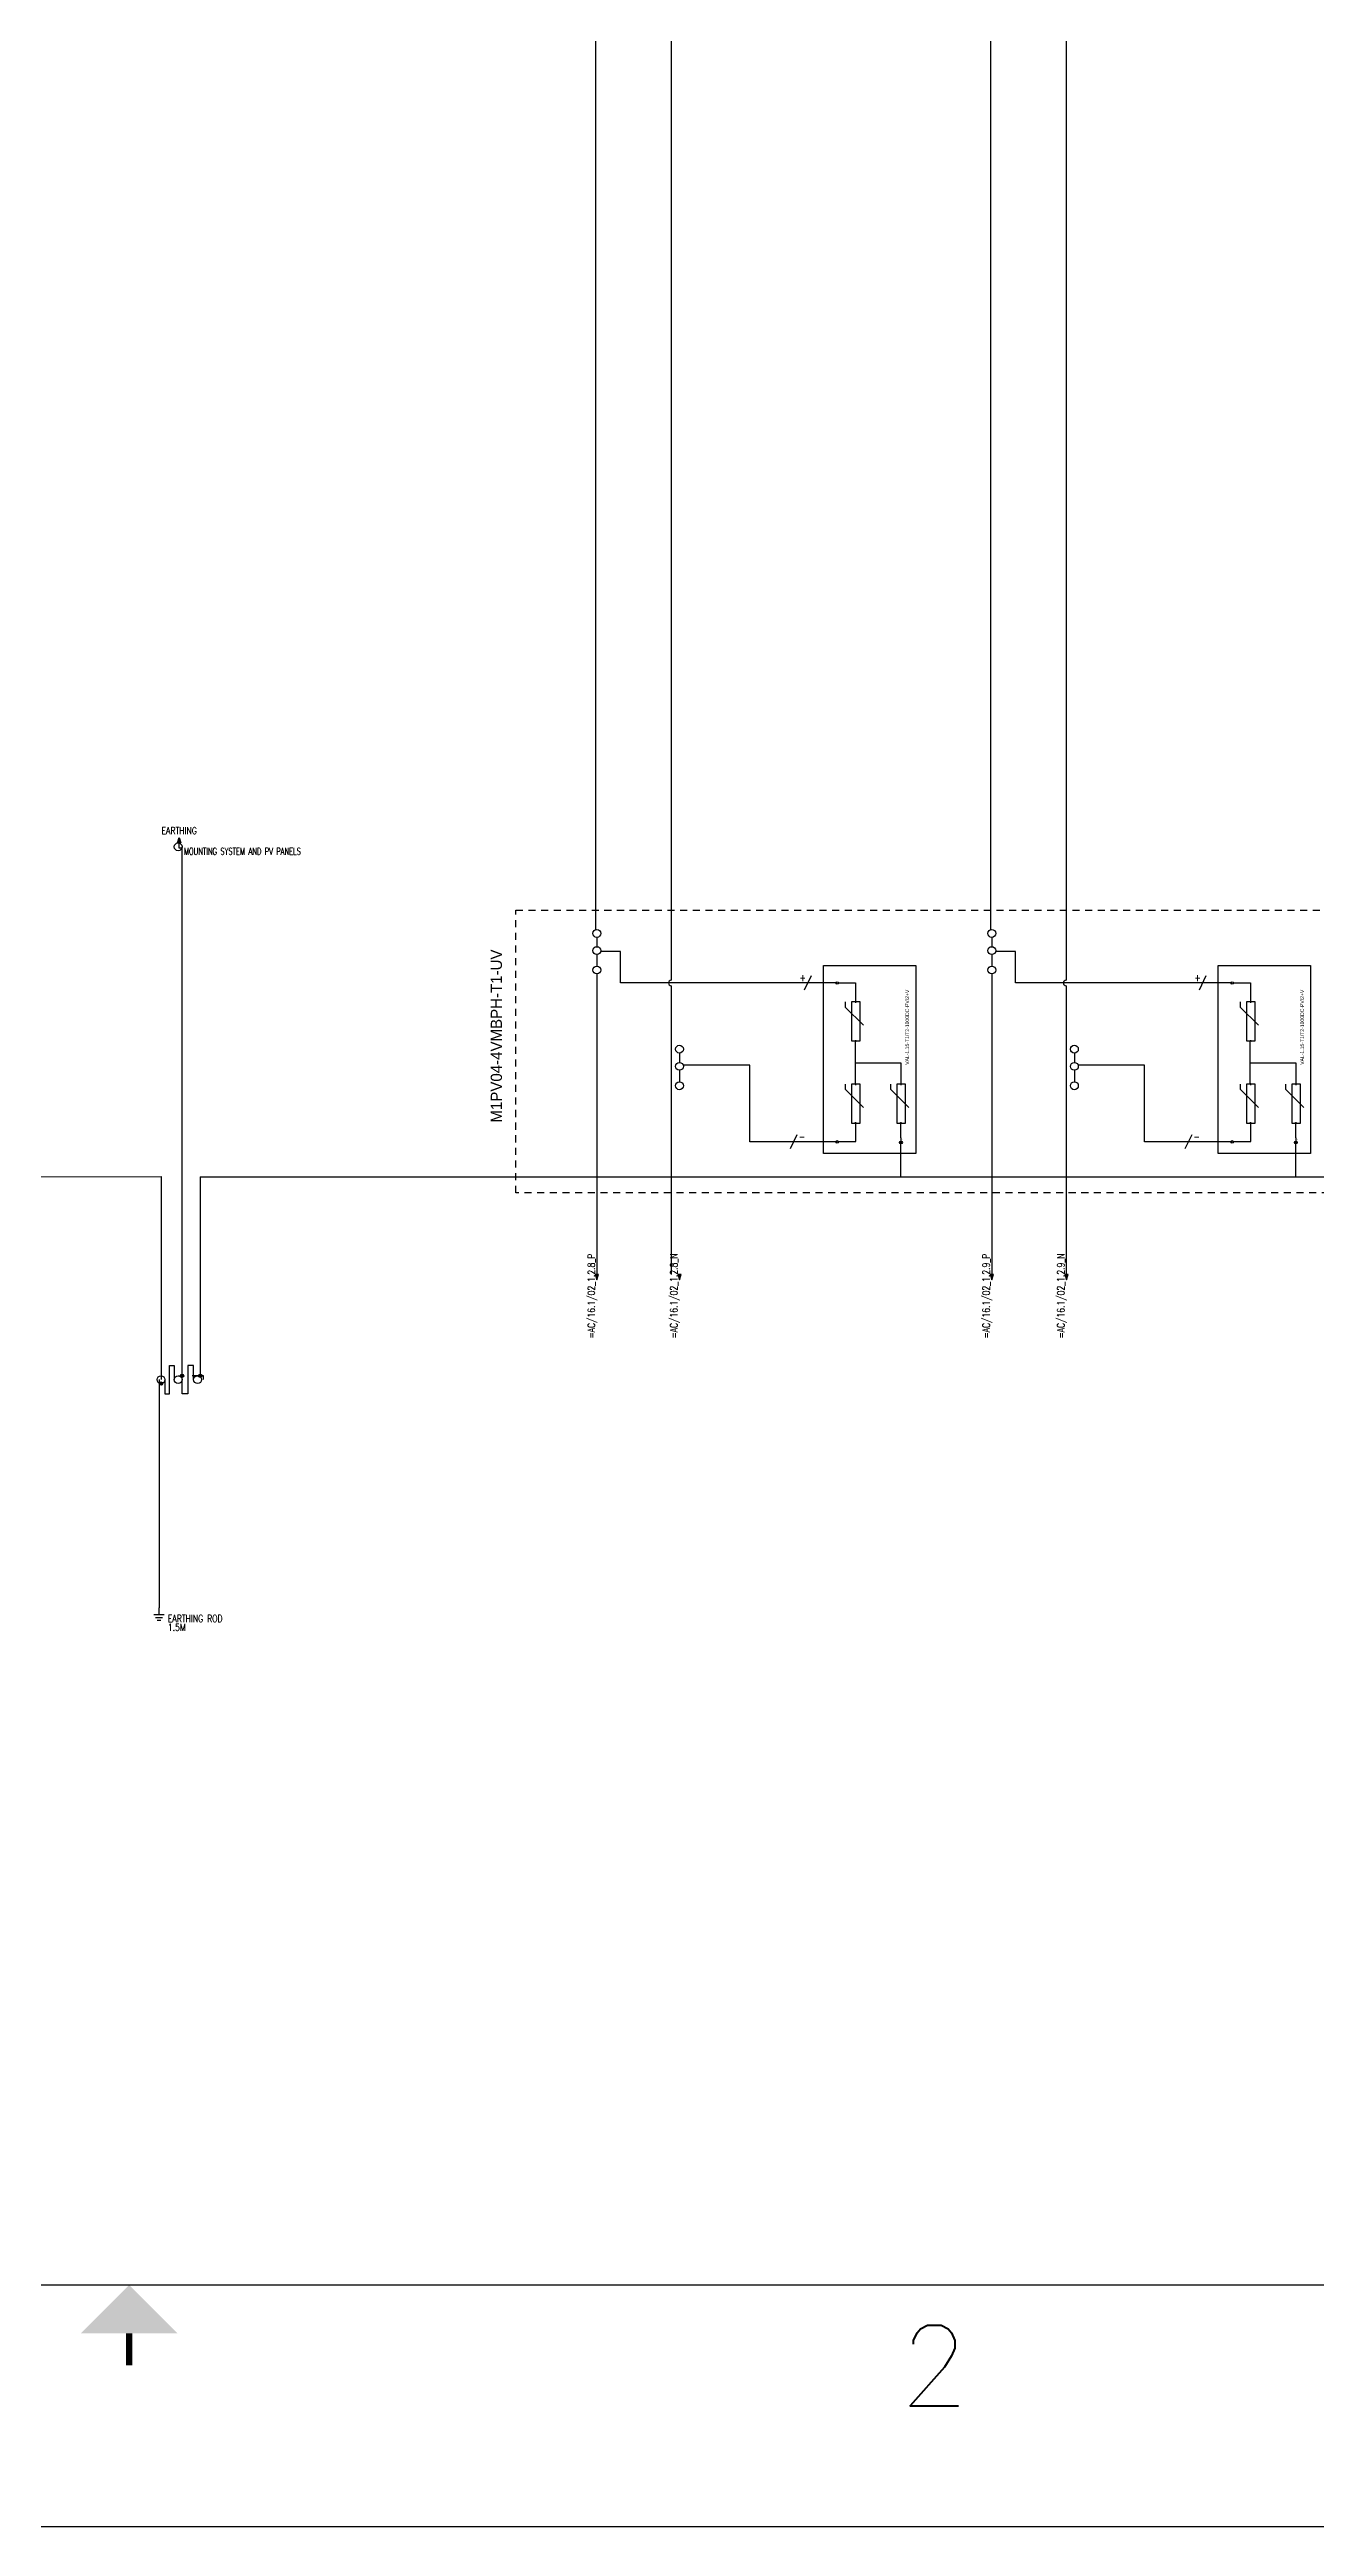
# Model space of a CAD drawing. Header units: inches. Extents: x 4 to 127, y -3 to 89.
# Drawn here: x 65.21 to 87.73, y -3 to 41.04 of the extents above; entities that cross this region are included whole.
import ezdxf
from ezdxf.enums import TextEntityAlignment as Align

# ---------------------------------------------------------------- set-up
doc = ezdxf.new("R2010")
doc.units = ezdxf.units.IN
doc.header["$MEASUREMENT"] = 0
doc.linetypes.add('HIDDEN2', pattern=[0.1875, 0.125, -0.0625])
for name, color, linetype in [('DESC', 1, 'Continuous'), ('GRY_20AWG', 9, 'Continuous'), ('LOCBOX', 92, 'HIDDEN2'), ('MISC', 2, 'Continuous'), ('RED_12AWG', 1, 'Continuous'), ('SYMS', 7, 'Continuous'), ('TAGS', 51, 'Continuous'), ('Title Block', 7, 'Continuous'), ('Viewport', 7, 'Continuous'), ('WHT_12AWG', 7, 'Continuous'), ('WIREREF', 61, 'Continuous')]:
    doc.layers.add(name, color=color, linetype=linetype)
doc.styles.add('Roman', font='romans')
doc.styles.add('WD', font='romans.shx')
doc.styles.add('WD_IEC', font='isocp2.shx', dxfattribs={"width": 0.9, "height": 4})

# ---------------------------------------------------------------- blocks, each defined once
blk = doc.blocks.new('ANSI_border_C')
at = {"layer": 'Title Block'}
for p, q in [((0.5, 0.75), (20.5, 0.75)), ((0, 0), (21, 0))]:
    blk.add_line(p, q, dxfattribs=at)
at = {"layer": 'Title Block', "const_width": 0.02}
blk.add_lwpolyline([(10.5, 0.5), (10.5, 0.6)], dxfattribs=at)
at = {"layer": 'Title Block'}
blk.add_solid([(10.35, 0.6), (10.65, 0.6), (10.5, 0.75)], dxfattribs=at)
at = {"layer": 'Title Block', "style": 'Roman'}
blk.add_text('2', height=0.25, dxfattribs=at).set_placement((13, 0.5), align=Align.MIDDLE_CENTER)
blk = doc.blocks.new('JIC_border_C')
at = {"xscale": 5.726708801404052, "yscale": 5.726708801404052, "zscale": 5.726708801404052}
blk.add_blockref('ANSI_border_C', (6.5, -3), dxfattribs=at)
blk = doc.blocks.new('HA1S4')
for points in [[(0, 0), (-0.031, 0), (0, -0.094), (0.031, 0), (0, 0)], [(0.016, -0.011), (-0.016, -0.011), (0, -0.058), (0.016, -0.011)]]:
    blk.add_lwpolyline(points)
at = {"style": 'WD', "flags": 1}
for tag, p in [('X2TERM01', (0, 0)), ('SIGCODE', (0.035, -0.083))]:
    blk.add_attdef(tag, p, '', height=0.01, dxfattribs=at)
at = {"style": 'WD', "width": 0.7}
for tag, p in [('XREF', (0.088, -0.062)), ('DESC1', (0.088, 0.113))]:
    blk.add_attdef(tag, p, '', height=0.125, dxfattribs=at)
at = {"style": 'WD', "width": 0.8, "flags": 8}
blk.add_attdef('WIRENO', text='', height=0.125, dxfattribs=at).set_placement((0, -0.259), align=Align.CENTER)
blk = doc.blocks.new('VT0_02')
blk.add_circle((0, 0), 0.0699)
at = {"style": 'WD', "flags": 1}
for tag, p in [('X4TERM01', (-0.07, 0)), ('X2TERM01', (0, 0.07)), ('X1TERM01', (0.07, 0)), ('X8TERM01', (0, -0.07))]:
    blk.add_attdef(tag, p, '', height=0.01, dxfattribs=at)
blk = doc.blocks.new('WDDOT')
for radius in [0.03, 0.0187, 0.00929]:
    blk.add_circle((0, 0), radius)
blk = doc.blocks.new('HA1S2')
for points in [[(0, 0), (-0.031, 0), (0, 0.094), (0.031, 0), (0, 0)], [(-0.016, 0.011), (0.016, 0.011), (0, 0.058), (-0.016, 0.011)]]:
    blk.add_lwpolyline(points)
at = {"style": 'WD', "width": 0.8, "flags": 8}
blk.add_attdef('WIRENO', text='', height=0.125, dxfattribs=at).set_placement((0, 0.153), align=Align.CENTER)
at = {"style": 'WD', "flags": 1}
for tag, p in [('X8TERM01', (0, 0)), ('SIGCODE', (0.026, 0.066))]:
    blk.add_attdef(tag, p, '', height=0.01, dxfattribs=at)
at = {"style": 'WD', "width": 0.7}
for tag, p in [('XREF', (0.084, -0.036)), ('DESC1', (0.084, -0.211))]:
    blk.add_attdef(tag, p, '', height=0.125, dxfattribs=at)
blk = doc.blocks.new('VGND2')
for p, q in [((0, -0.125), (0, 0)), ((0.09375, -0.125), (-0.09375, -0.125)), ((-0.0625, -0.171875), (0.0625, -0.171875)), ((-0.03125, -0.21875), (0.03125, -0.21875))]:
    blk.add_line(p, q)
at = {"style": 'WD', "flags": 1}
for tag in ['ASSYCODE', 'X2TERM01', 'CAT', 'FAMILY', 'MFG']:
    blk.add_attdef(tag, (0, 0), '', height=0.01, dxfattribs=at)
at = {"style": 'WD', "width": 0.8}
for tag, p in [('INST', (0.15625, 0.125)), ('LOC', (0.15625, -0.03125)), ('TAG1', (0.15625, -0.1875)), ('DESC1', (0.15625, -0.34375)), ('DESC2', (0.15625, -0.5))]:
    blk.add_attdef(tag, text='', height=0.125, dxfattribs=at).set_placement(p, align=Align.MIDDLE_LEFT)
blk = doc.blocks.new('HT0_02')
blk.add_circle((0, 0), 0.0699)
at = {"style": 'WD', "flags": 1}
for tag, p in [('X4TERM01', (-0.07, 0)), ('X2TERM01', (0, 0.07)), ('X1TERM01', (0.07, 0)), ('X8TERM01', (0, -0.07))]:
    blk.add_attdef(tag, p, '', height=0.01, dxfattribs=at)
blk = doc.blocks.new('HGND4')
for p, q in [((0, 0), (10, 0)), ((10, -3.8), (10, 3.8)), ((11.2, -2.5), (11.2, 2.5)), ((12.5, -1.2), (12.5, 1.2))]:
    blk.add_line(p, q)
blk.add_circle((10, 0), 5)
at = {"style": 'WD_IEC'}
for tag, p in [('TAG1', (2.5, 4.6)), ('INST', (2.5, 11.6)), ('LOC', (2.5, 8.1))]:
    blk.add_attdef(tag, text='', height=2.5, dxfattribs=at).set_placement(p, align=Align.RIGHT)
at = {"style": 'WD_IEC', "flags": 1}
blk.add_attdef('X4TERM01', (0, 0), '', height=0.32, dxfattribs=at)
blk = doc.blocks.new('VT0_05')
blk.add_lwpolyline([(0.08, -0.06), (0, 0.08), (-0.08, -0.06)], close=True)
at = {"style": 'WD', "flags": 1}
for tag, p in [('X4TERM01', (-0.05, 0)), ('X2TERM01', (0, 0.08)), ('X1TERM01', (0.05, 0)), ('X8TERM01', (0, -0.06))]:
    blk.add_attdef(tag, p, '', height=0.01, dxfattribs=at)
blk = doc.blocks.new('Lightening Surge Arrestor')
at = {"color": 5}
for p, q in [((0.502, 2.919), (0.502, 2.827)), ((0.502, 2.827), (0.826, 2.503)), ((0.502, 1.459), (0.502, 1.367)), ((0.502, 1.367), (0.826, 1.043)), ((1.308, 1.459), (1.308, 1.367)), ((1.308, 1.367), (1.632, 1.043))]:
    blk.add_line(p, q, dxfattribs=at)
for points in [[(0.112, 3.569), (1.754, 3.569), (1.754, 0.222), (0.112, 0.222)], [(0.768, 2.919), (0.611, 2.919), (0.611, 2.225), (0.768, 2.225)], [(0.768, 1.459), (0.611, 1.459), (0.611, 0.765), (0.768, 0.765)], [(1.574, 1.459), (1.417, 1.459), (1.417, 0.765), (1.574, 0.765)]]:
    blk.add_lwpolyline(points, close=True, dxfattribs=at)
at = {"layer": 'GRY_20AWG'}
blk.add_line((1.492, 0.502), (1.492, 0.468), dxfattribs=at)
at = {"layer": 'RED_12AWG'}
for p, q in [((0.382, 3.255), (0.686, 3.255)), ((0.686, 3.255), (0.686, 2.926)), ((0.69, 2.919), (0.684, 2.919)), ((0.681, 1.459), (0.681, 2.226)), ((0.681, 1.835), (1.492, 1.835)), ((1.492, 1.835), (1.492, 1.466)), ((0.69, 1.459), (0.681, 1.459)), ((0.69, 0.435), (0.69, 0.766)), ((1.492, 0.502), (1.492, 0.757)), ((0.381, 0.435), (0.69, 0.435))]:
    blk.add_line(p, q, dxfattribs=at)
at = {"layer": 'SYMS'}
for name, p, xscale, yscale, zscale in [('HT0_02', (0.358, 3.255), 0.3314421991292846, 0.3314421991292846, 0.3314421991292846), ('VT0_05', (0.686, 2.918), 0.1052161047490845, 0.1052161047490845, 0.1052161047490845), ('VT0_05', (0.686, 1.458), 0.1052161047490845, 0.1052161047490845, 0.1052161047490845), ('HT0_02', (0.69, 1.459), 0.01504368401050088, 0.01504368401050088, 0.01504368401050088), ('VT0_05', (1.492, 1.458), 0.1052161047490845, 0.1052161047490845, 0.1052161047490845), ('HT0_02', (0.358, 0.429), 0.3314421991292846, 0.3314421991292846, 0.3314421991292846)]:
    blk.add_blockref(name, p, dxfattribs=dict(at, xscale=xscale, yscale=yscale, zscale=zscale))
at = {"layer": 'SYMS', "xscale": -0.1052161047490845, "yscale": 0.1052161047490845, "zscale": 0.1052161047490845, "rotation": 180}
for p in [(0.686, 2.226), (0.686, 0.766), (1.492, 0.766)]:
    blk.add_blockref('VT0_05', p, dxfattribs=at)
at = {"layer": 'SYMS'}
ref = blk.add_blockref('HGND4', (1.492, 0.468), dxfattribs=dict(at, xscale=0.005, yscale=0.005, zscale=0.005, rotation=270))
ref.add_attrib('TAG1', 'PE', dxfattribs={"layer": 'TAGS', "height": 0.0125, "rotation": 270, "style": 'WD_IEC'}).set_placement((1.515, 0.455), align=Align.RIGHT)
at = {"color": 5, "insert": (1.57, 1.801), "char_height": 0.065, "attachment_point": 1, "rotation": 90}
blk.add_mtext_dynamic_manual_height_columns('VAL-1.15-T1/T2-1000DC-PV/2+V', width=1.87491, gutter_width=0.325, heights=[0], dxfattribs=at)
for tag, p in [('+', (0.447, 3.312)), ('-', (0.457, 0.49))]:
    blk.add_attdef(tag, p, '', height=0.065)
at = {"color": 5}
blk.add_attdef('VAL-1.15-T1/T2-1000DC-PV/2+V', (1.651, 1.798), '', height=0.065, rotation=90, dxfattribs=at)
blk = doc.blocks.new('HW01')
for p, q in [((0.062, 0.125), (-0.062, -0.125)), ((0.031, 0), (-0.031, 0))]:
    blk.add_line(p, q)
at = {"style": 'WD', "width": 0.7, "flags": 1}
for tag, p in [('INST', (0, 0.357)), ('LOC', (0, 0.188)), ('DESC1', (0, -0.456)), ('XREF', (0, -0.3)), ('DESC2', (0, -0.613))]:
    blk.add_attdef(tag, text='', height=0.125, dxfattribs=at).set_placement(p, align=Align.CENTER)
at = {"style": 'WD', "width": 0.8}
blk.add_attdef('TAG1', text='', height=0.125, dxfattribs=at).set_placement((-0.031, 0.031), align=Align.RIGHT)
at = {"style": 'WD', "flags": 1}
for tag, p in [('X4TERM01', (-0.031, 0)), ('X1TERM01', (0.031, 0))]:
    blk.add_attdef(tag, p, '', height=0.0125, dxfattribs=at)
at = {"linetype": 'Continuous', "style": 'WD', "flags": 9}
blk.add_attdef('ASSYCODE', text='', height=0.01, dxfattribs=at).set_placement((0.029, 0.042), align=Align.CENTER)
at = {"style": 'WD'}
for tag, p in [('X2LINK', (0, 0.125)), ('X8LINK', (0, -0.125))]:
    blk.add_attdef(tag, p, '', height=0.01, dxfattribs=at)
at = {"style": 'WD', "flags": 9}
blk.add_attdef('FAMILY', text='', height=0.01, dxfattribs=at).set_placement((0.023, 0.118), align=Align.CENTER)
at = {"style": 'WD', "width": 0.8}
blk.add_attdef('RATING1', (0.094, 0.031), '', height=0.125, dxfattribs=at)
at = {"style": 'WD', "width": 0.8, "flags": 1}
blk.add_attdef('MFG', text='', height=0.0938, dxfattribs=at).set_placement((-0.125, -0.031), align=Align.TOP_RIGHT)
blk.add_attdef('CAT', text='', height=0.0938, dxfattribs=at).set_placement((0.031, -0.031), align=Align.TOP_LEFT)

msp = doc.modelspace()

# ---------------------------------------------------------------- linework, layer by layer
at = {"layer": 'GRY_20AWG', "color": 240, "true_color": 0xed1f24}
for p, q in [((74.924, 61.873), (74.924, 25.393)), ((81.947, 61.873), (81.947, 25.393)), ((74.947, 25.253), (74.947, 25.088)), ((81.97, 25.253), (81.97, 25.088)), ((74.947, 24.948), (74.947, 24.743)), ((75.368, 25.004), (75.017, 25.004)), ((75.368, 24.442), (75.368, 25.004)), ((81.97, 24.948), (81.97, 24.743)), ((82.391, 25.004), (82.04, 25.004)), ((82.391, 24.442), (82.391, 25.004)), ((74.947, 24.603), (74.947, 19.258)), ((78.663, 24.442), (75.368, 24.442)), ((79.222, 24.442), (78.726, 24.442)), ((81.97, 24.603), (81.97, 19.258)), ((85.686, 24.442), (82.391, 24.442)), ((86.245, 24.442), (85.748, 24.442)), ((76.416, 23.195), (76.416, 23.03)), ((77.665, 22.984), (76.486, 22.984)), ((77.665, 21.616), (77.665, 22.984)), ((83.439, 23.195), (83.439, 23.03)), ((84.688, 22.984), (83.509, 22.984)), ((84.688, 21.616), (84.688, 22.984)), ((76.416, 22.89), (76.416, 22.685)), ((83.439, 22.89), (83.439, 22.685)), ((78.412, 21.616), (77.665, 21.616)), ((79.222, 21.616), (78.475, 21.616)), ((85.435, 21.616), (84.688, 21.616)), ((86.245, 21.616), (85.498, 21.616))]:
    msp.add_line(p, q, dxfattribs=at)
at = {"layer": 'GRY_20AWG', "color": 3}
for p, q in [((67.52, 26.842), (67.52, 26.933)), ((67.555, 26.842), (67.52, 26.842)), ((67.572, 17.46), (67.572, 26.863)), ((67.895, 20.993), (67.895, 17.46)), ((67.35, 17.14), (67.35, 17.64)), ((67.35, 17.64), (67.433, 17.64)), ((67.433, 17.64), (67.433, 17.39)), ((67.777, 17.64), (67.675, 17.64)), ((67.675, 17.64), (67.675, 17.14)), ((67.777, 17.39), (67.777, 17.64)), ((67.197, 17.32), (67.162, 17.32)), ((67.267, 17.39), (67.267, 17.14)), ((67.502, 17.46), (67.572, 17.46)), ((67.572, 17.14), (67.572, 17.39)), ((67.847, 17.46), (67.752, 17.46)), ((67.952, 17.46), (67.847, 17.46)), ((67.952, 17.39), (67.952, 17.46)), ((67.267, 17.14), (67.35, 17.14)), ((67.675, 17.14), (67.572, 17.14))]:
    msp.add_line(p, q, dxfattribs=at)
at = {"layer": 'LOCBOX', "color": 6}
msp.add_lwpolyline([(73.505, 25.738), (109.112, 25.738), (109.112, 20.709), (73.505, 20.709)], close=True, dxfattribs=at)
at = {"layer": 'WHT_12AWG', "color": 240, "true_color": 0xed1f24}
for p, q in [((76.271, 72.29), (76.271, 24.492)), ((83.294, 72.29), (83.294, 24.492)), ((76.271, 24.392), (76.271, 19.258)), ((83.294, 24.392), (83.294, 19.258))]:
    msp.add_line(p, q, dxfattribs=at)
at = {"layer": 'WHT_12AWG', "color": 3}
for p, q in [((80.355, 20.993), (80.355, 21.595)), ((87.378, 20.993), (87.378, 21.595)), ((56.192, 20.993), (67.197, 21)), ((67.197, 21), (67.197, 17.39)), ((67.895, 20.993), (108.446, 20.993)), ((67.162, 17.39), (67.162, 13.331))]:
    msp.add_line(p, q, dxfattribs=at)
at = {"layer": 'WHT_12AWG'}
for centre in [(76.271, 24.442), (83.294, 24.442)]:
    msp.add_arc(centre, 0.05, 90, 270, dxfattribs=at)

# ---------------------------------------------------------------- block references
for p in [(78.863, 21.187), (85.886, 21.187)]:
    msp.add_blockref('Lightening Surge Arrestor', p)
at = {"layer": 'SYMS', "color": 3}
ref = msp.add_blockref('HA1S2', (67.52, 26.933), dxfattribs=at)
ref.add_attrib('DESC1', 'MOUNTING SYSTEM AND PV PANELS', (67.604, 26.722), dxfattribs={"layer": 'DESC', "height": 0.125, "style": 'WD', "width": 0.7})
ref.add_attrib('WIRENO', 'EARTHING', dxfattribs={"layer": 'WIREREF', "height": 0.125, "style": 'WD', "width": 0.8, "flags": 8}).set_placement((67.52, 27.086), align=Align.CENTER)
at = {"layer": 'SYMS', "color": 3, "rotation": 90}
msp.add_blockref('VT0_02', (67.502, 26.863), dxfattribs=at)
at = {"layer": 'SYMS'}
for name, p in [('VT0_02', (74.947, 25.323)), ('VT0_02', (81.97, 25.323)), ('VT0_02', (74.947, 25.018)), ('VT0_02', (74.947, 24.673)), ('VT0_02', (81.97, 25.018)), ('VT0_02', (81.97, 24.673)), ('VT0_02', (76.416, 23.265)), ('VT0_02', (76.416, 22.96)), ('VT0_02', (83.439, 23.265)), ('VT0_02', (83.439, 22.96)), ('VT0_02', (76.416, 22.615)), ('VT0_02', (83.439, 22.615)), ('WDDOT', (67.197, 17.32)), ('WDDOT', (67.572, 17.46)), ('WDDOT', (67.895, 17.46))]:
    msp.add_blockref(name, p, dxfattribs=at)
ref = msp.add_blockref('HW01', (78.694, 24.442), dxfattribs=at)
ref.add_attrib('TAG1', '+', dxfattribs={"layer": 'TAGS', "height": 0.125, "style": 'WD', "width": 0.8}).set_placement((78.663, 24.473), align=Align.RIGHT)
ref = msp.add_blockref('HW01', (85.717, 24.442), dxfattribs=at)
ref.add_attrib('TAG1', '+', dxfattribs={"layer": 'TAGS', "height": 0.125, "style": 'WD', "width": 0.8}).set_placement((85.686, 24.473), align=Align.RIGHT)
ref = msp.add_blockref('HW01', (78.444, 21.616), dxfattribs=at)
ref.add_attrib('RATING1', '-', (78.537, 21.647), dxfattribs={"layer": 'MISC', "height": 0.125, "style": 'WD', "width": 0.8})
ref = msp.add_blockref('HW01', (85.466, 21.616), dxfattribs=at)
ref.add_attrib('RATING1', '-', (85.56, 21.647), dxfattribs={"layer": 'MISC', "height": 0.125, "style": 'WD', "width": 0.8})
at = {"layer": 'SYMS', "color": 1}
ref = msp.add_blockref('HA1S4', (74.947, 19.258), dxfattribs=at)
ref.add_attrib('WIRENO', '=AC/16.1/02_1.2.8_P', dxfattribs={"layer": 'WIREREF', "color": 1, "height": 0.125, "rotation": 90, "style": 'WD', "width": 0.8, "flags": 8}).set_placement((74.947, 18.12), align=Align.BOTTOM_LEFT)
ref = msp.add_blockref('HA1S4', (76.416, 19.258), dxfattribs=at)
ref.add_attrib('WIRENO', '=AC/16.1/02_1.2.8_N', dxfattribs={"layer": 'WIREREF', "color": 1, "height": 0.125, "rotation": 90, "style": 'WD', "width": 0.8, "flags": 8}).set_placement((76.416, 18.12), align=Align.BOTTOM_LEFT)
ref = msp.add_blockref('HA1S4', (81.97, 19.258), dxfattribs=at)
ref.add_attrib('WIRENO', '=AC/16.1/02_1.2.9_P', dxfattribs={"layer": 'WIREREF', "color": 1, "height": 0.125, "rotation": 90, "style": 'WD', "width": 0.8, "flags": 8}).set_placement((81.97, 18.12), align=Align.BOTTOM_LEFT)
ref = msp.add_blockref('HA1S4', (83.298, 19.258), dxfattribs=at)
ref.add_attrib('WIRENO', '=AC/16.1/02_1.2.9_N', dxfattribs={"layer": 'WIREREF', "color": 1, "height": 0.125, "rotation": 90, "style": 'WD', "width": 0.8, "flags": 8}).set_placement((83.298, 18.12), align=Align.BOTTOM_LEFT)
at = {"layer": 'SYMS', "rotation": 90}
for p in [(67.197, 17.39), (67.502, 17.39), (67.847, 17.39)]:
    msp.add_blockref('VT0_02', p, dxfattribs=at)
at = {"layer": 'SYMS'}
ref = msp.add_blockref('VGND2', (67.162, 13.331), dxfattribs=at)
ref.add_attrib('TAG1', 'EARTHING ROD ', dxfattribs={"layer": 'TAGS', "height": 0.125, "style": 'WD', "width": 0.8}).set_placement((67.318, 13.143), align=Align.MIDDLE_LEFT)
ref.add_attrib('DESC1', '1.5M', dxfattribs={"layer": 'DESC', "height": 0.125, "style": 'WD', "width": 0.8}).set_placement((67.318, 12.987), align=Align.MIDDLE_LEFT)
at = {"layer": 'Viewport'}
msp.add_blockref('JIC_border_C', (0, 0), dxfattribs=at)

# ---------------------------------------------------------------- texts
at = {"layer": 'LOCBOX', "color": 6}
msp.add_text('M1PV04-4VMBPH-T1-UV', height=0.2, rotation=90, dxfattribs=at).set_placement((73.32, 25.037), align=Align.BOTTOM_RIGHT)

doc.saveas('drawing.dxf')
